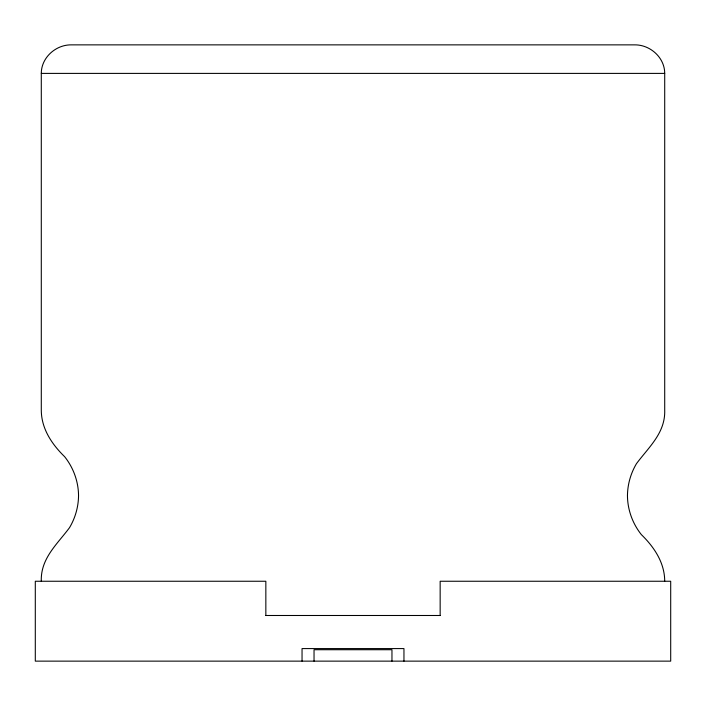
<?xml version="1.0" encoding="UTF-8"?>
<svg xmlns="http://www.w3.org/2000/svg" width="706" height="706" viewBox="0 0 706 706"><rect width="100%" height="100%" fill="white"/><g stroke="black" fill="none" stroke-linecap="round" stroke-linejoin="round"><path stroke-width="1.06" d="M41.292 581.25C40.507 558.42 57.186 544.264 69.532 527.647C75.268 517.983 78.428 506.899 78.542 495.656C78.445 481.563 73.415 467.716 64.652 456.703C51.838 444.259 41.31 428.568 41.292 410.062L41.292 73.398C41.283 57.583 55.774 44.699 71.262 44.866L634.738 44.866C650.226 44.699 664.717 57.583 664.708 73.398L664.708 410.062C665.493 432.893 648.814 447.048 636.468 463.665C630.732 473.329 627.572 484.413 627.457 495.656C627.555 509.75 632.585 523.596 641.348 534.61C654.162 547.053 664.69 562.744 664.708 581.25M41.292 73.398L664.708 73.398M265.791 615.491L440.209 615.491M440.156 615.491L440.156 581.25L670.7 581.25L670.7 661.134L35.3 661.134L35.3 581.25L265.844 581.25L265.844 615.491M403.956 661.134L403.956 648.585L302.044 648.585L302.044 661.134M391.962 661.134L391.962 649.723L314.038 649.723L314.038 661.134"/></g></svg>
